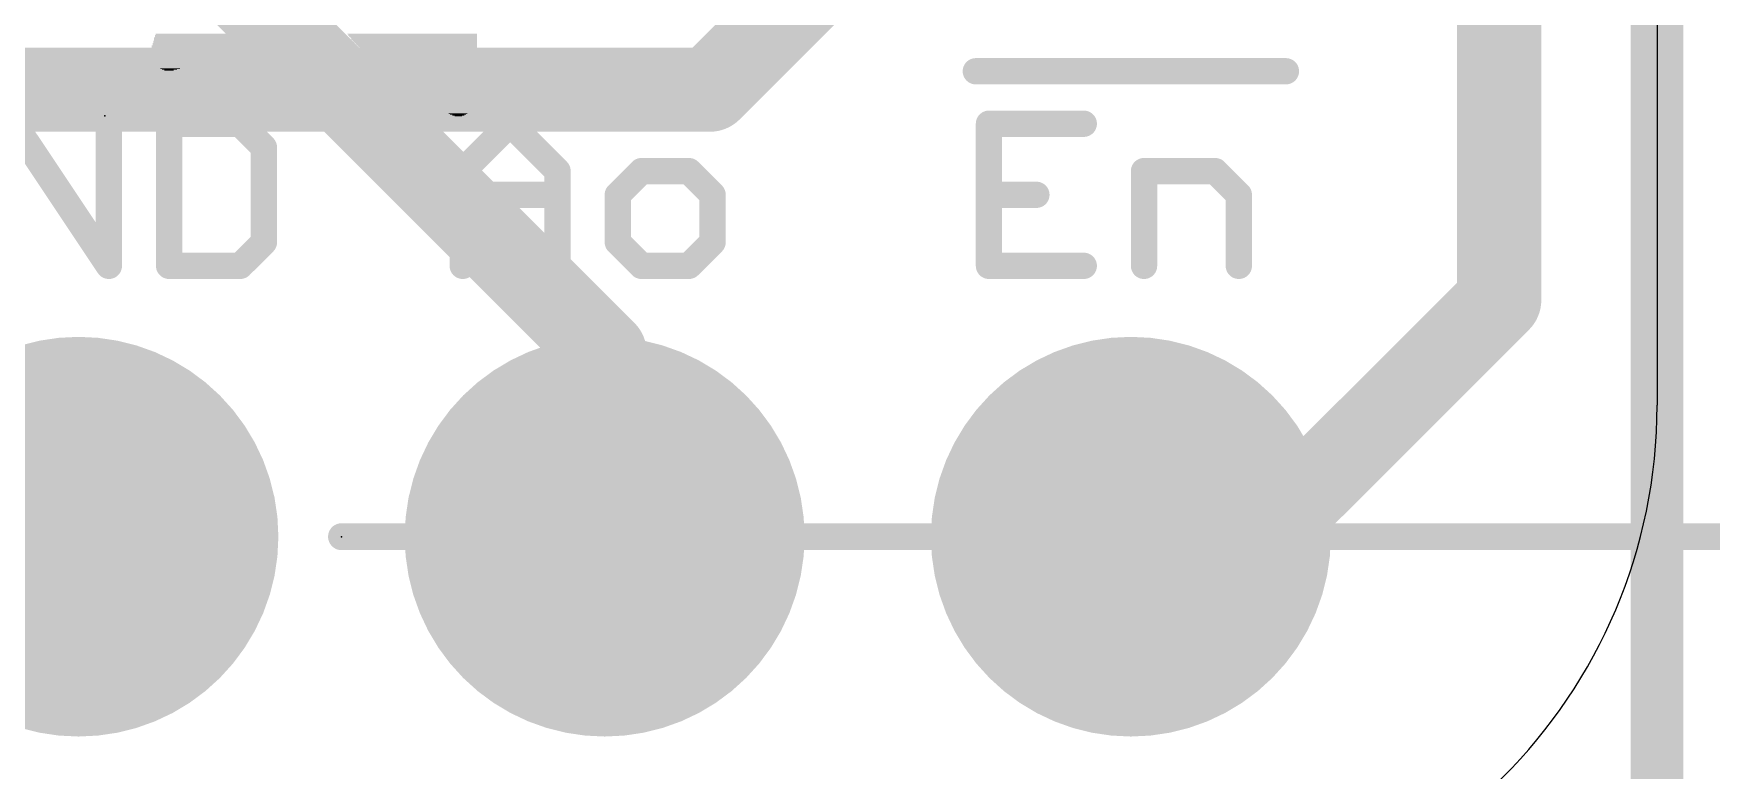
# Model space of a CAD drawing. Extents: x -6.8 to 18.4, y -5.3 to 26.1.
# Drawn here: x 4.86 to 12.96, y 0.78 to 4.34 of the extents above; entities that cross this region are included whole.
import ezdxf

# ---------------------------------------------------------------- set-up
doc = ezdxf.new("R2010")
doc.units = 0
for name, color, linetype in [('1', 12, 'CONTINUOUS'), ('16', 132, 'CONTINUOUS'), ('17', 110, 'CONTINUOUS'), ('20', 53, 'CONTINUOUS'), ('21', 40, 'CONTINUOUS'), ('23', 40, 'CONTINUOUS'), ('47', 253, 'CONTINUOUS'), ('51', 253, 'CONTINUOUS')]:
    doc.layers.add(name, color=color, linetype=linetype)

# ---------------------------------------------------------------- blocks, each defined once
blk = doc.blocks.new('RECT')
blk.add_solid([(-0.5, -0.5), (0.5, -0.5), (-0.5, 0.5), (0.5, 0.5)])
blk = doc.blocks.new('ROUNDP')
at = {"const_width": 0.5}
blk.add_lwpolyline([(0, -0.25, 1), (0, 0.25, 1), (0, -0.25)], format="xyb", dxfattribs=at)

msp = doc.modelspace()

# ---------------------------------------------------------------- linework, layer by layer
at = {"layer": '1'}
for points, const_width in [([(12.7, 16.51), (12.7, 0)], 0.254), ([(11.938, 6.522), (11.938, 3.048)], 0.4064), ([(5.08, 5.334), (7.62, 2.794)], 0.4064), ([(11.938, 3.048), (10.668, 1.778)], 0.4064), ([(7.62, 2.794), (7.62, 1.905)], 0.4064), ([(10.668, 1.778), (10.16, 1.905)], 0.4064)]:
    msp.add_lwpolyline(points, dxfattribs=dict(at, const_width=const_width))
at = {"layer": '1', "const_width": 0.2032}
for points in [[(12.0098, 2.9762, 1), (11.8662, 3.1198)], [(11.8364, 3.048, 1), (12.0396, 3.048)], [(7.7216, 2.794, 1), (7.5184, 2.794)], [(7.5482, 2.7222, 1), (7.6918, 2.8658)], [(10.1846, 2.0036, 1), (10.1354, 1.8064)], [(7.5184, 1.905, 1), (7.7216, 1.905)], [(10.5962, 1.8498, 1), (10.7398, 1.7062)], [(10.6434, 1.6794, 1), (10.6926, 1.8766)]]:
    msp.add_lwpolyline(points, format="xyb", dxfattribs=at)
at = {"layer": '16', "const_width": 0.4064}
for points in [[(8.89, 4.826), (8.128, 4.064)], [(8.128, 4.064), (3.556, 4.064)]]:
    msp.add_lwpolyline(points, dxfattribs=at)
at = {"layer": '16', "const_width": 0.2032}
for points in [[(8.0562, 4.1358, 1), (8.1998, 3.9922)], [(8.128, 3.9624, 1), (8.128, 4.1656)]]:
    msp.add_lwpolyline(points, format="xyb", dxfattribs=at)
at = {"layer": '20'}
msp.add_line((12.7, 16.51), (12.7, 2.54), dxfattribs=at)
msp.add_arc((10.16, 2.54), 2.54, 270, 0, dxfattribs=at)
at = {"layer": '21', "const_width": 0.127}
for points in [[(9.4116, 4.1529), (10.9084, 4.1529)], [(4.7693, 3.8995), (5.2269, 3.2131)], [(5.2269, 3.2131), (5.2269, 3.8995)], [(5.5177, 3.8995), (5.5177, 3.2131)], [(5.8609, 3.8995), (5.5177, 3.8995)], [(5.9753, 3.7851), (5.8609, 3.8995)], [(6.9351, 3.6707), (7.1639, 3.8995)], [(7.1639, 3.8995), (7.3927, 3.6707)], [(9.9327, 3.8995), (9.4751, 3.8995)], [(9.4751, 3.8995), (9.4751, 3.2131)], [(5.9753, 3.3275), (5.9753, 3.7851)], [(6.9351, 3.2131), (6.9351, 3.6707)], [(7.3927, 3.6707), (7.3927, 3.2131)], [(7.7979, 3.6707), (7.6835, 3.5563)], [(8.0267, 3.6707), (7.7979, 3.6707)], [(8.1411, 3.5563), (8.0267, 3.6707)], [(10.2235, 3.2131), (10.2235, 3.6707)], [(10.2235, 3.6707), (10.5667, 3.6707)], [(10.5667, 3.6707), (10.6811, 3.5563)], [(6.9351, 3.5563), (7.3927, 3.5563)], [(7.6835, 3.5563), (7.6835, 3.3275)], [(8.1411, 3.3275), (8.1411, 3.5563)], [(9.4751, 3.5563), (9.7039, 3.5563)], [(10.6811, 3.5563), (10.6811, 3.2131)], [(5.8609, 3.2131), (5.9753, 3.3275)], [(7.6835, 3.3275), (7.7979, 3.2131)], [(8.0267, 3.2131), (8.1411, 3.3275)], [(5.5177, 3.2131), (5.8609, 3.2131)], [(7.7979, 3.2131), (8.0267, 3.2131)], [(9.4751, 3.2131), (9.9327, 3.2131)]]:
    msp.add_lwpolyline(points, dxfattribs=at)
at = {"layer": '21', "const_width": 0.0635}
for points in [[(9.4116, 4.1846, 1), (9.4116, 4.1212)], [(10.9084, 4.1212, 1), (10.9084, 4.1846)], [(5.2586, 3.8995, 1), (5.1951, 3.8995)], [(5.5495, 3.8995, 1), (5.486, 3.8995)], [(5.5177, 3.9312, 1), (5.5177, 3.8677)], [(5.8834, 3.9219, 1), (5.8384, 3.877)], [(5.8609, 3.8677, 1), (5.8609, 3.9312)], [(7.1863, 3.9219, 1), (7.1414, 3.877)], [(7.1863, 3.877, 1), (7.1414, 3.9219)], [(9.5068, 3.8995, 1), (9.4433, 3.8995)], [(9.4751, 3.9312, 1), (9.4751, 3.8677)], [(9.9327, 3.8677, 1), (9.9327, 3.9312)], [(6.0071, 3.7851, 1), (5.9436, 3.7851)], [(5.9528, 3.7626, 1), (5.9978, 3.8075)], [(6.9668, 3.6707, 1), (6.9033, 3.6707)], [(7.4244, 3.6707, 1), (7.3609, 3.6707)], [(7.7979, 3.7024, 1), (7.7979, 3.6389)], [(7.8203, 3.6482, 1), (7.7754, 3.6931)], [(8.0491, 3.6931, 1), (8.0042, 3.6482)], [(8.0267, 3.6389, 1), (8.0267, 3.7024)], [(10.2235, 3.7024, 1), (10.2235, 3.6389)], [(10.2553, 3.6707, 1), (10.1918, 3.6707)], [(10.5891, 3.6931, 1), (10.5442, 3.6482)], [(10.5667, 3.6389, 1), (10.5667, 3.7024)], [(6.9126, 3.6931, 1), (6.9575, 3.6482)], [(7.3702, 3.6482, 1), (7.4151, 3.6931)], [(6.9351, 3.588, 1), (6.9351, 3.5245)], [(7.3927, 3.5245, 1), (7.3927, 3.588)], [(7.7153, 3.5563, 1), (7.6518, 3.5563)], [(7.661, 3.5787, 1), (7.706, 3.5338)], [(8.1728, 3.5563, 1), (8.1093, 3.5563)], [(8.1186, 3.5338, 1), (8.1635, 3.5787)], [(9.4751, 3.588, 1), (9.4751, 3.5245)], [(9.7039, 3.5245, 1), (9.7039, 3.588)], [(10.7128, 3.5563, 1), (10.6493, 3.5563)], [(10.6586, 3.5338, 1), (10.7035, 3.5787)], [(5.9436, 3.3275, 1), (6.0071, 3.3275)], [(5.9978, 3.305, 1), (5.9528, 3.3499)], [(7.706, 3.3499, 1), (7.661, 3.305)], [(7.6518, 3.3275, 1), (7.7153, 3.3275)], [(8.1093, 3.3275, 1), (8.1728, 3.3275)], [(8.1635, 3.305, 1), (8.1186, 3.3499)], [(5.1951, 3.2131, 1), (5.2586, 3.2131)], [(5.2005, 3.1955, 1), (5.2533, 3.2307)], [(5.5177, 3.2449, 1), (5.5177, 3.1814)], [(5.486, 3.2131, 1), (5.5495, 3.2131)], [(5.8384, 3.2356, 1), (5.8834, 3.1906)], [(5.8609, 3.1814, 1), (5.8609, 3.2449)], [(6.9033, 3.2131, 1), (6.9668, 3.2131)], [(7.3609, 3.2131, 1), (7.4244, 3.2131)], [(7.7979, 3.2449, 1), (7.7979, 3.1814)], [(7.7754, 3.1906, 1), (7.8203, 3.2356)], [(8.0042, 3.2356, 1), (8.0491, 3.1906)], [(8.0267, 3.1814, 1), (8.0267, 3.2449)], [(9.4751, 3.2449, 1), (9.4751, 3.1814)], [(9.4433, 3.2131, 1), (9.5068, 3.2131)], [(9.9327, 3.1814, 1), (9.9327, 3.2449)], [(10.1918, 3.2131, 1), (10.2553, 3.2131)], [(10.6493, 3.2131, 1), (10.7128, 3.2131)]]:
    msp.add_lwpolyline(points, format="xyb", dxfattribs=at)
at = {"layer": '23'}
for p in [(5.207, 3.937), (6.35, 1.905)]:
    msp.add_point(p, dxfattribs=at)
at = {"layer": '47', "const_width": 0.13}
msp.add_lwpolyline([(6.35, 1.905), (18.333, 1.905)], dxfattribs=at)
at = {"layer": '47', "const_width": 0.065}
msp.add_lwpolyline([(6.35, 1.9375, 1), (6.35, 1.8725)], format="xyb", dxfattribs=at)

# ---------------------------------------------------------------- block references
at = {"layer": '17', "xscale": 1.9304, "yscale": 1.9304, "rotation": 90}
for p in [(5.08, 1.905), (5.08, 1.905), (7.62, 1.905), (7.62, 1.905), (10.16, 1.905), (10.16, 1.905)]:
    msp.add_blockref('ROUNDP', p, dxfattribs=at)
at = {"layer": '21'}
for p, xscale, yscale in [((5.708, 4.299), 0.5334, 0.0039), ((5.7023, 4.2951), 0.522, 0.0038), ((5.6966, 4.2913), 0.5106, 0.0038), ((5.7309, 4.3142), 0.5715, 0.0038), ((5.7252, 4.3104), 0.5601, 0.0038), ((5.7214, 4.3066), 0.5525, 0.0038), ((5.7156, 4.3028), 0.541, 0.0038), ((5.7461, 4.3256), 0.5944, 0.0038), ((5.7404, 4.3218), 0.583, 0.0038), ((5.7366, 4.318), 0.5753, 0.0038), ((5.7556, 4.3332), 0.6058, 0.0038), ((5.7518, 4.3294), 0.5982, 0.0038), ((6.691, 4.3332), 0.6248, 0.0038), ((6.6929, 4.3294), 0.621, 0.0038), ((6.6929, 4.3256), 0.621, 0.0038), ((6.6948, 4.3218), 0.6172, 0.0038), ((6.6967, 4.318), 0.6134, 0.0038), ((6.6986, 4.3142), 0.6096, 0.0038), ((6.7005, 4.3104), 0.6058, 0.0038), ((6.7005, 4.3066), 0.6058, 0.0038), ((6.7024, 4.3028), 0.602, 0.0038), ((6.7043, 4.299), 0.5982, 0.0039), ((6.7063, 4.2951), 0.5943, 0.0038), ((6.7082, 4.2913), 0.5905, 0.0038), ((5.6376, 4.257), 0.4153, 0.0038), ((5.6318, 4.2532), 0.4038, 0.0038), ((5.6261, 4.2494), 0.3924, 0.0038), ((5.6204, 4.2456), 0.381, 0.0038), ((5.6147, 4.2418), 0.3696, 0.0038), ((5.609, 4.238), 0.3581, 0.0038), ((5.6033, 4.2342), 0.3467, 0.0038), ((5.5976, 4.2304), 0.3353, 0.0038), ((5.5918, 4.2266), 0.3238, 0.0038), ((5.6699, 4.2761), 0.4724, 0.0038), ((5.6642, 4.2723), 0.461, 0.0038), ((5.6566, 4.2685), 0.4458, 0.0038), ((5.6509, 4.2647), 0.4343, 0.0038), ((5.6452, 4.2609), 0.4229, 0.0039), ((5.588, 4.2228), 0.3086, 0.0039), ((5.5823, 4.2189), 0.2972, 0.0038), ((5.5766, 4.2151), 0.2857, 0.0038), ((5.5709, 4.2113), 0.2743, 0.0038), ((5.689, 4.2875), 0.5029, 0.0038), ((5.6833, 4.2837), 0.4915, 0.0038), ((5.6776, 4.2799), 0.4801, 0.0038), ((6.7101, 4.2875), 0.5867, 0.0038), ((6.712, 4.2837), 0.5829, 0.0038), ((6.7139, 4.2799), 0.5791, 0.0038), ((6.7157, 4.2761), 0.5753, 0.0038), ((6.7176, 4.2723), 0.5715, 0.0038), ((6.7195, 4.2685), 0.5677, 0.0038), ((6.7214, 4.2647), 0.5639, 0.0038), ((6.7233, 4.2609), 0.5601, 0.0039), ((6.7253, 4.257), 0.5562, 0.0038), ((6.7272, 4.2532), 0.5524, 0.0038), ((6.7291, 4.2494), 0.5486, 0.0038), ((6.731, 4.2456), 0.5448, 0.0038), ((6.7348, 4.2418), 0.5372, 0.0038), ((6.7367, 4.238), 0.5334, 0.0038), ((6.7386, 4.2342), 0.5296, 0.0038), ((6.7405, 4.2304), 0.5258, 0.0038), ((6.7444, 4.2266), 0.5181, 0.0038), ((6.7463, 4.2228), 0.5143, 0.0039), ((6.7482, 4.2189), 0.5105, 0.0038), ((6.7519, 4.2151), 0.5029, 0.0038), ((6.7538, 4.2113), 0.4991, 0.0038), ((5.5671, 4.2075), 0.2591, 0.0038), ((5.5614, 4.2037), 0.2477, 0.0038), ((5.5575, 4.1999), 0.2324, 0.0038), ((5.5537, 4.1961), 0.2172, 0.0038), ((5.548, 4.1923), 0.2058, 0.0038), ((5.5442, 4.1885), 0.1905, 0.0038), ((5.5404, 4.1847), 0.1753, 0.0039), ((5.5366, 4.1808), 0.16, 0.0038), ((5.5328, 4.177), 0.1447, 0.0038), ((5.529, 4.1732), 0.1295, 0.0038), ((5.5271, 4.1694), 0.1105, 0.0038), ((5.5232, 4.1656), 0.0953, 0.0038), ((5.5194, 4.1618), 0.0724, 0.0038), ((5.5175, 4.158), 0.0457, 0.0038), ((6.7557, 4.2075), 0.4953, 0.0038), ((6.7595, 4.2037), 0.4877, 0.0038), ((6.7614, 4.1999), 0.4839, 0.0038), ((6.7653, 4.1961), 0.4762, 0.0038), ((6.7672, 4.1923), 0.4724, 0.0038), ((6.7691, 4.1885), 0.4686, 0.0038), ((6.7729, 4.1847), 0.461, 0.0039), ((6.7748, 4.1808), 0.4572, 0.0038), ((6.7767, 4.177), 0.4534, 0.0038), ((6.7805, 4.1732), 0.4458, 0.0038), ((6.7825, 4.1694), 0.4419, 0.0038), ((6.7844, 4.1656), 0.4381, 0.0038), ((6.7881, 4.1618), 0.4305, 0.0038), ((6.79, 4.158), 0.4267, 0.0038), ((6.7938, 4.1542), 0.4191, 0.0038), ((6.7957, 4.1504), 0.4153, 0.0038), ((6.7976, 4.1466), 0.4115, 0.0039), ((6.8015, 4.1427), 0.4038, 0.0038), ((6.8034, 4.1389), 0.4, 0.0038), ((6.8053, 4.1351), 0.3962, 0.0038), ((6.8091, 4.1313), 0.3886, 0.0038), ((6.811, 4.1275), 0.3848, 0.0038), ((6.8148, 4.1237), 0.3772, 0.0038), ((6.8167, 4.1199), 0.3734, 0.0038), ((6.8186, 4.1161), 0.3696, 0.0038), ((6.8224, 4.1123), 0.3619, 0.0038), ((6.8243, 4.1085), 0.3581, 0.0039), ((6.8262, 4.1046), 0.3543, 0.0038), ((6.83, 4.1008), 0.3467, 0.0038), ((6.8319, 4.097), 0.3429, 0.0038), ((6.8338, 4.0932), 0.3391, 0.0038), ((6.8377, 4.0894), 0.3315, 0.0038), ((6.8396, 4.0856), 0.3276, 0.0038), ((6.8434, 4.0818), 0.32, 0.0038), ((6.8453, 4.078), 0.3162, 0.0038), ((6.8472, 4.0742), 0.3124, 0.0038), ((6.851, 4.0704), 0.3048, 0.0039), ((6.8529, 4.0665), 0.301, 0.0038), ((6.8548, 4.0627), 0.2972, 0.0038), ((6.8586, 4.0589), 0.2895, 0.0038), ((6.8605, 4.0551), 0.2857, 0.0038), ((6.8624, 4.0513), 0.2819, 0.0038), ((6.8662, 4.0475), 0.2743, 0.0038), ((6.8681, 4.0437), 0.2705, 0.0038), ((6.872, 4.0399), 0.2629, 0.0038), ((6.8739, 4.0361), 0.2591, 0.0038), ((6.8758, 4.0323), 0.2553, 0.0039), ((6.8796, 4.0284), 0.2476, 0.0038), ((6.8815, 4.0246), 0.2438, 0.0038), ((6.8834, 4.0208), 0.24, 0.0038), ((6.8872, 4.017), 0.2324, 0.0038), ((6.8872, 4.0132), 0.2248, 0.0038), ((6.8891, 4.0094), 0.221, 0.0038), ((6.8929, 4.0056), 0.2134, 0.0038), ((6.8948, 4.0018), 0.2095, 0.0038), ((6.8986, 3.998), 0.2019, 0.0038), ((6.8986, 3.9942), 0.1943, 0.0039), ((6.9005, 3.9903), 0.1905, 0.0038), ((6.9043, 3.9865), 0.1829, 0.0038), ((6.9043, 3.9827), 0.1753, 0.0038), ((6.9063, 3.9789), 0.1715, 0.0038), ((6.9082, 3.9751), 0.16, 0.0038), ((6.9082, 3.9713), 0.1524, 0.0038), ((6.912, 3.9675), 0.1448, 0.0038), ((6.912, 3.9637), 0.1372, 0.0038), ((6.912, 3.9599), 0.1295, 0.0038), ((6.912, 3.9561), 0.1143, 0.0039), ((6.9139, 3.9522), 0.1029, 0.0038), ((6.912, 3.9484), 0.0914, 0.0038), ((6.912, 3.9446), 0.0762, 0.0038), ((6.9139, 3.9408), 0.0572, 0.0038), ((6.9139, 3.937), 0.0343, 0.0038)]:
    msp.add_blockref('RECT', p, dxfattribs=dict(at, xscale=xscale, yscale=yscale))
at = {"layer": '51', "xscale": 0.508, "yscale": 0.508}
for p in [(5.08, 1.905), (7.62, 1.905), (10.16, 1.905)]:
    msp.add_blockref('RECT', p, dxfattribs=at)

doc.saveas('drawing.dxf')
